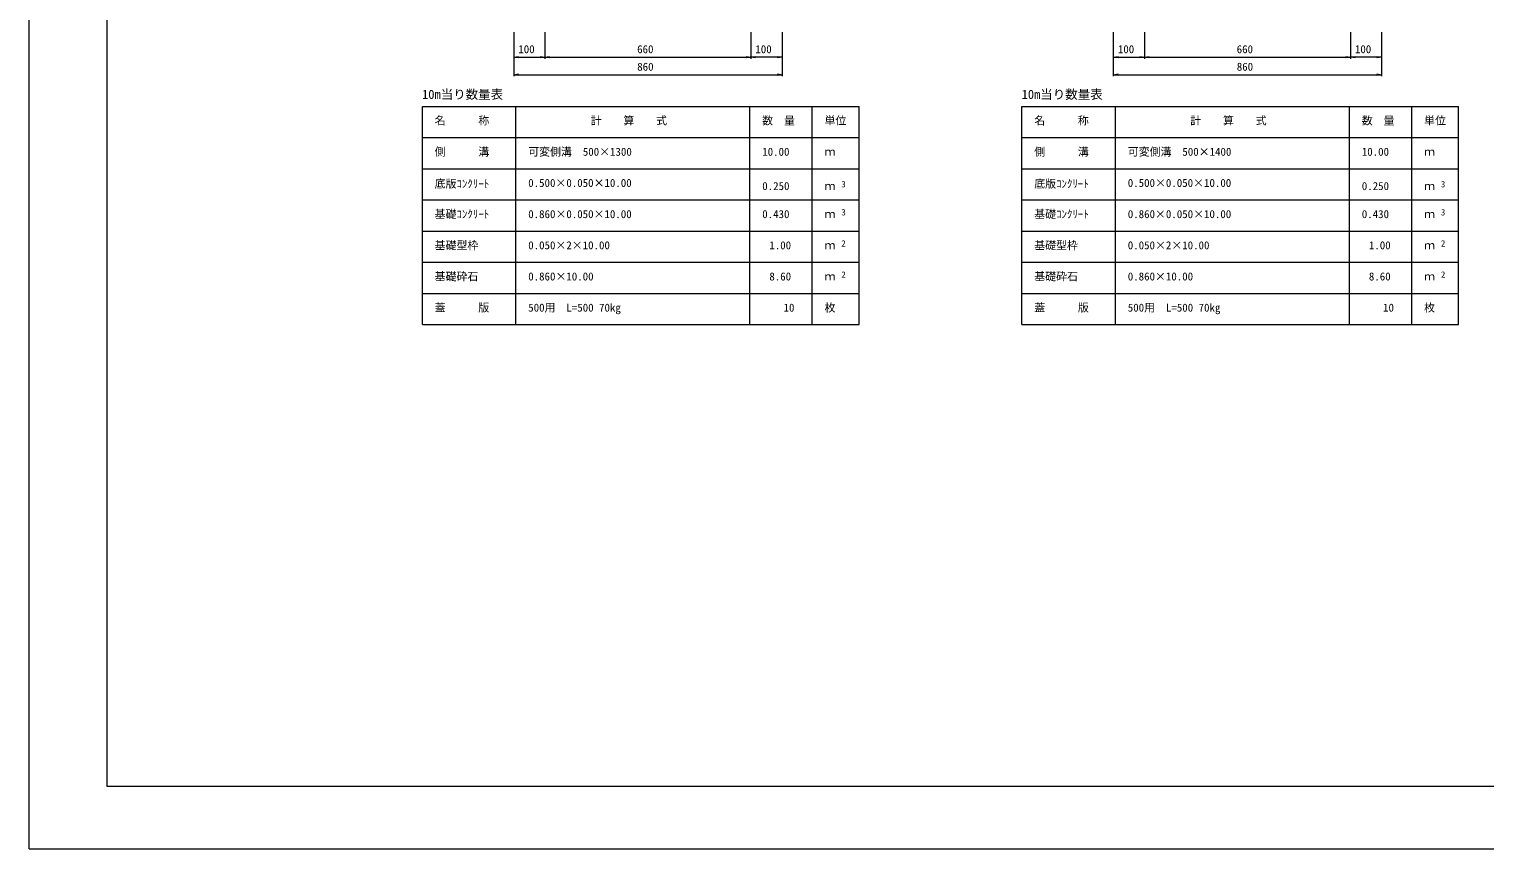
# Model space of a CAD drawing. Units: millimetres, scale not verified, with parts at other scales. Extents: x 0 to 84100, y 0 to 59400.
# Drawn here: x 0 to 46672, y 0 to 26296 of the extents above; entities that cross this region are included whole.
import ezdxf
from ezdxf.enums import TextEntityAlignment as Align

# ---------------------------------------------------------------- set-up
doc = ezdxf.new("R2010")
doc.units = ezdxf.units.MM
doc.header["$LTSCALE"] = 100
for name, color, linetype, lineweight in [('0_2', 7, 'Continuous', 9), ('D-STR-DIM', 7, 'Continuous', 18), ('D-STR-HTXT（旗揚げ）', 4, 'Continuous', 18), ('D-TTL(外枠）', 2, 'Continuous', 18), ('DEFPOINTS_3', 8, 'Continuous', 18)]:
    doc.layers.add(name, color=color, linetype=linetype, lineweight=lineweight)
doc.layers.add('D-STR-TXT（文字）', color=7, linetype='Continuous')
doc.styles.add('ＭＳ ゴシック', font='')
doc.styles.get('ＭＳ ゴシック').set_extended_font_data('MS Gothic')

msp = doc.modelspace()

# ---------------------------------------------------------------- linework, layer by layer
at = {"layer": '0_2'}
for p, q in [((15538.2, 25396.1), (15688.2, 25421.1)), ((15688.2, 25371.1), (15538.2, 25396.1)), ((16388.2, 25421.1), (16538.2, 25396.1)), ((16538.2, 25396.1), (16388.2, 25371.1)), ((16538.2, 25396.1), (16688.2, 25421.1)), ((16688.2, 25371.1), (16538.2, 25396.1)), ((22988.2, 25421.1), (23138.2, 25396.1)), ((23138.2, 25396.1), (22988.2, 25371.1)), ((23138.2, 25396.1), (23288.2, 25421.1)), ((23288.2, 25371.1), (23138.2, 25396.1)), ((23988.2, 25421.1), (24138.2, 25396.1)), ((24138.2, 25396.1), (23988.2, 25371.1)), ((34760.3, 25396.1), (34910.3, 25421.1)), ((34910.3, 25371.1), (34760.3, 25396.1)), ((35610.3, 25421.1), (35760.3, 25396.1)), ((35760.3, 25396.1), (35610.3, 25371.1)), ((35760.3, 25396.1), (35910.3, 25421.1)), ((35910.3, 25371.1), (35760.3, 25396.1)), ((42210.3, 25421.1), (42360.3, 25396.1)), ((42360.3, 25396.1), (42210.3, 25371.1)), ((42360.3, 25396.1), (42510.3, 25421.1)), ((42510.3, 25371.1), (42360.3, 25396.1)), ((43210.3, 25421.1), (43360.3, 25396.1)), ((43360.3, 25396.1), (43210.3, 25371.1)), ((15538.2, 24833.8), (15688.2, 24858.8)), ((15688.2, 24808.8), (15538.2, 24833.8)), ((23988.2, 24858.8), (24138.2, 24833.8)), ((24138.2, 24833.8), (23988.2, 24808.8)), ((34760.3, 24833.8), (34910.3, 24858.8)), ((34910.3, 24808.8), (34760.3, 24833.8)), ((43210.3, 24858.8), (43360.3, 24833.8)), ((43360.3, 24833.8), (43210.3, 24808.8))]:
    msp.add_line(p, q, dxfattribs=at)
at = {"layer": '0_2', "lineweight": 18}
for p, q in [((15538.2, 25396.1), (15558.2, 25396.1)), ((16538.2, 25396.1), (16518.2, 25396.1)), ((16538.2, 25396.1), (16558.2, 25396.1)), ((23138.2, 25396.1), (23118.2, 25396.1)), ((23138.2, 25396.1), (23158.2, 25396.1)), ((24138.2, 25396.1), (24118.2, 25396.1)), ((34760.3, 25396.1), (34780.3, 25396.1)), ((35760.3, 25396.1), (35740.3, 25396.1)), ((35760.3, 25396.1), (35780.3, 25396.1)), ((42360.3, 25396.1), (42340.3, 25396.1)), ((42360.3, 25396.1), (42380.3, 25396.1)), ((43360.3, 25396.1), (43340.3, 25396.1)), ((15538.2, 24833.8), (15558.2, 24833.8)), ((24138.2, 24833.8), (24118.2, 24833.8)), ((34760.3, 24833.8), (34780.3, 24833.8)), ((43360.3, 24833.8), (43340.3, 24833.8))]:
    msp.add_line(p, q, dxfattribs=at)
at = {"layer": 'D-STR-DIM'}
for p, q in [((15538.2, 26196.1), (15538.2, 24783.8)), ((16538.2, 26196.1), (16538.2, 25346.1)), ((23138.2, 26196.1), (23138.2, 25346.1)), ((24138.2, 26196.1), (24138.2, 24783.8)), ((34760.3, 26196.1), (34760.3, 24783.8)), ((35760.3, 26196.1), (35760.3, 25346.1)), ((42360.3, 26196.1), (42360.3, 25346.1)), ((43360.3, 26196.1), (43360.3, 24783.8)), ((15558.2, 25396.1), (16518.2, 25396.1)), ((16558.2, 25396.1), (23118.2, 25396.1)), ((24118.2, 25396.1), (23158.2, 25396.1)), ((34780.3, 25396.1), (35740.3, 25396.1)), ((35780.3, 25396.1), (42340.3, 25396.1)), ((43340.3, 25396.1), (42380.3, 25396.1)), ((15558.2, 24833.8), (24118.2, 24833.8)), ((34780.3, 24833.8), (43340.3, 24833.8))]:
    msp.add_line(p, q, dxfattribs=at)
at = {"layer": 'D-STR-HTXT（旗揚げ）'}
for p, q in [((12609.4, 23816), (26609.4, 23816)), ((12609.4, 16816), (12609.4, 23816)), ((15609.4, 16816), (15609.4, 23816)), ((23109.4, 16816), (23109.4, 23816)), ((25109.4, 16816), (25109.4, 23816)), ((26609.4, 16816), (26609.4, 23816)), ((31831.5, 23816), (45831.5, 23816)), ((31831.5, 16816), (31831.5, 23816)), ((34831.5, 16816), (34831.5, 23816)), ((42331.5, 16816), (42331.5, 23816)), ((44331.5, 16816), (44331.5, 23816)), ((45831.5, 16816), (45831.5, 23816)), ((12609.4, 22816), (26609.4, 22816)), ((31831.5, 22816), (45831.5, 22816)), ((12609.4, 21816), (26609.4, 21816)), ((31831.5, 21816), (45831.5, 21816)), ((12609.4, 20816), (26609.4, 20816)), ((31831.5, 20816), (45831.5, 20816)), ((12609.4, 19816), (26609.4, 19816)), ((31831.5, 19816), (45831.5, 19816)), ((12609.4, 18816), (26609.4, 18816)), ((31831.5, 18816), (45831.5, 18816)), ((12609.4, 17816), (26609.4, 17816)), ((31831.5, 17816), (45831.5, 17816)), ((12609.4, 16816), (26609.4, 16816)), ((31831.5, 16816), (45831.5, 16816))]:
    msp.add_line(p, q, dxfattribs=at)
at = {"layer": 'D-TTL(外枠）'}
for p, q in [((2500, 2000), (2500, 57400)), ((82000, 2000), (2500, 2000))]:
    msp.add_line(p, q, dxfattribs=at)
at = {"layer": 'DEFPOINTS_3'}
for q in [(0, 59400), (84000, 0)]:
    msp.add_line((0, 0), q, dxfattribs=at)

# ---------------------------------------------------------------- texts
at = {"layer": 'D-STR-DIM', "style": 'ＭＳ ゴシック'}
for s, p in [('100', (15683.8, 25446.1)), ('660', (19493.5, 25446.1)), ('100', (23283.8, 25446.1)), ('100', (34905.8, 25446.1)), ('660', (38715.6, 25446.1)), ('100', (42505.8, 25446.1)), ('860', (19496.2, 24883.8)), ('860', (38718.2, 24883.8))]:
    msp.add_text(s, height=256.6, dxfattribs=at).set_placement(p, align=Align.BOTTOM_LEFT)
at = {"layer": 'D-STR-TXT（文字）', "style": 'ＭＳ ゴシック'}
for s, height, p in [('10m当り数量表', 293.3, (12598.5, 23968.6)), ('10m当り数量表', 293.3, (31820.5, 23968.6)), ('名\u3000\u3000\u3000称', 256.6, (13001.7, 23156.3)), ('計\u3000\u3000算\u3000\u3000式', 256.6, (18002.5, 23156.3)), ('数\u3000量', 256.6, (23501.7, 23156.3)), ('単位', 256.6, (25501.7, 23156.3)), ('名\u3000\u3000\u3000称', 256.6, (32223.7, 23156.3)), ('計\u3000\u3000算\u3000\u3000式', 256.6, (37224.5, 23156.3)), ('数\u3000量', 256.6, (42723.7, 23156.3)), ('単位', 256.6, (44723.7, 23156.3)), ('側\u3000\u3000\u3000溝', 256.6, (13001.7, 22156.3)), ('可変側溝\u3000500×1300', 256.6, (16001.7, 22156.3)), ('10.00', 256.6, (23504.4, 22156.3)), ('ｍ', 256.6, (25501.7, 22156.3)), ('側\u3000\u3000\u3000溝', 256.6, (32223.7, 22156.3)), ('可変側溝\u3000500×1400', 256.6, (35223.7, 22156.3)), ('10.00', 256.6, (42726.4, 22156.3)), ('ｍ', 256.6, (44723.7, 22156.3)), ('底版ｺﾝｸﾘｰﾄ', 256.6, (13001.7, 21129.8)), ('0.500×0.050×10.00', 256.6, (16001.7, 21156.3)), ('底版ｺﾝｸﾘｰﾄ', 256.6, (32223.7, 21129.8)), ('0.500×0.050×10.00', 256.6, (35223.7, 21156.3)), ('0.250', 256.6, (23504.4, 21056.3)), ('ｍ', 256.6, (25501.7, 21056.3)), ('3', 205.3, (26041.9, 21156.8)), ('0.250', 256.6, (42726.4, 21056.3)), ('ｍ', 256.6, (44723.7, 21056.3)), ('3', 205.3, (45263.9, 21156.8)), ('基礎ｺﾝｸﾘｰﾄ', 256.6, (13001.7, 20156.3)), ('0.860×0.050×10.00', 256.6, (16001.7, 20156.3)), ('0.430', 256.6, (23504.4, 20156.3)), ('ｍ', 256.6, (25501.7, 20156.3)), ('3', 205.3, (26041.9, 20256.8)), ('基礎ｺﾝｸﾘｰﾄ', 256.6, (32223.7, 20156.3)), ('0.860×0.050×10.00', 256.6, (35223.7, 20156.3)), ('0.430', 256.6, (42726.4, 20156.3)), ('ｍ', 256.6, (44723.7, 20156.3)), ('3', 205.3, (45263.9, 20256.8)), ('基礎型枠', 256.6, (13001.7, 19156.3)), ('0.050×2×10.00', 256.6, (16001.7, 19156.3)), ('1.00', 256.6, (23731.8, 19156.3)), ('ｍ', 256.6, (25501.7, 19156.3)), ('2', 205.3, (26041.9, 19256.8)), ('基礎型枠', 256.6, (32223.7, 19156.3)), ('0.050×2×10.00', 256.6, (35223.7, 19156.3)), ('1.00', 256.6, (42953.8, 19156.3)), ('ｍ', 256.6, (44723.7, 19156.3)), ('2', 205.3, (45263.9, 19256.8)), ('基礎砕石', 256.6, (13001.7, 18156.3)), ('0.860×10.00', 256.6, (16001.7, 18156.3)), ('8.60', 256.6, (23731.8, 18156.3)), ('ｍ', 256.6, (25501.7, 18156.3)), ('2', 205.3, (26041.9, 18256.8)), ('基礎砕石', 256.6, (32223.7, 18156.3)), ('0.860×10.00', 256.6, (35223.7, 18156.3)), ('8.60', 256.6, (42953.8, 18156.3)), ('ｍ', 256.6, (44723.7, 18156.3)), ('2', 205.3, (45263.9, 18256.8)), ('蓋\u3000\u3000\u3000版', 256.6, (13001.7, 17156.3)), ('500用\u3000L=500 70kg', 256.6, (16001.7, 17156.3)), ('10', 256.6, (24186.6, 17156.3)), ('枚', 256.6, (25501.7, 17156.3)), ('蓋\u3000\u3000\u3000版', 256.6, (32223.7, 17156.3)), ('500用\u3000L=500 70kg', 256.6, (35223.7, 17156.3)), ('10', 256.6, (43408.6, 17156.3)), ('枚', 256.6, (44723.7, 17156.3))]:
    msp.add_text(s, height=height, dxfattribs=at).set_placement(p, align=Align.BOTTOM_LEFT)

doc.saveas('drawing.dxf')
